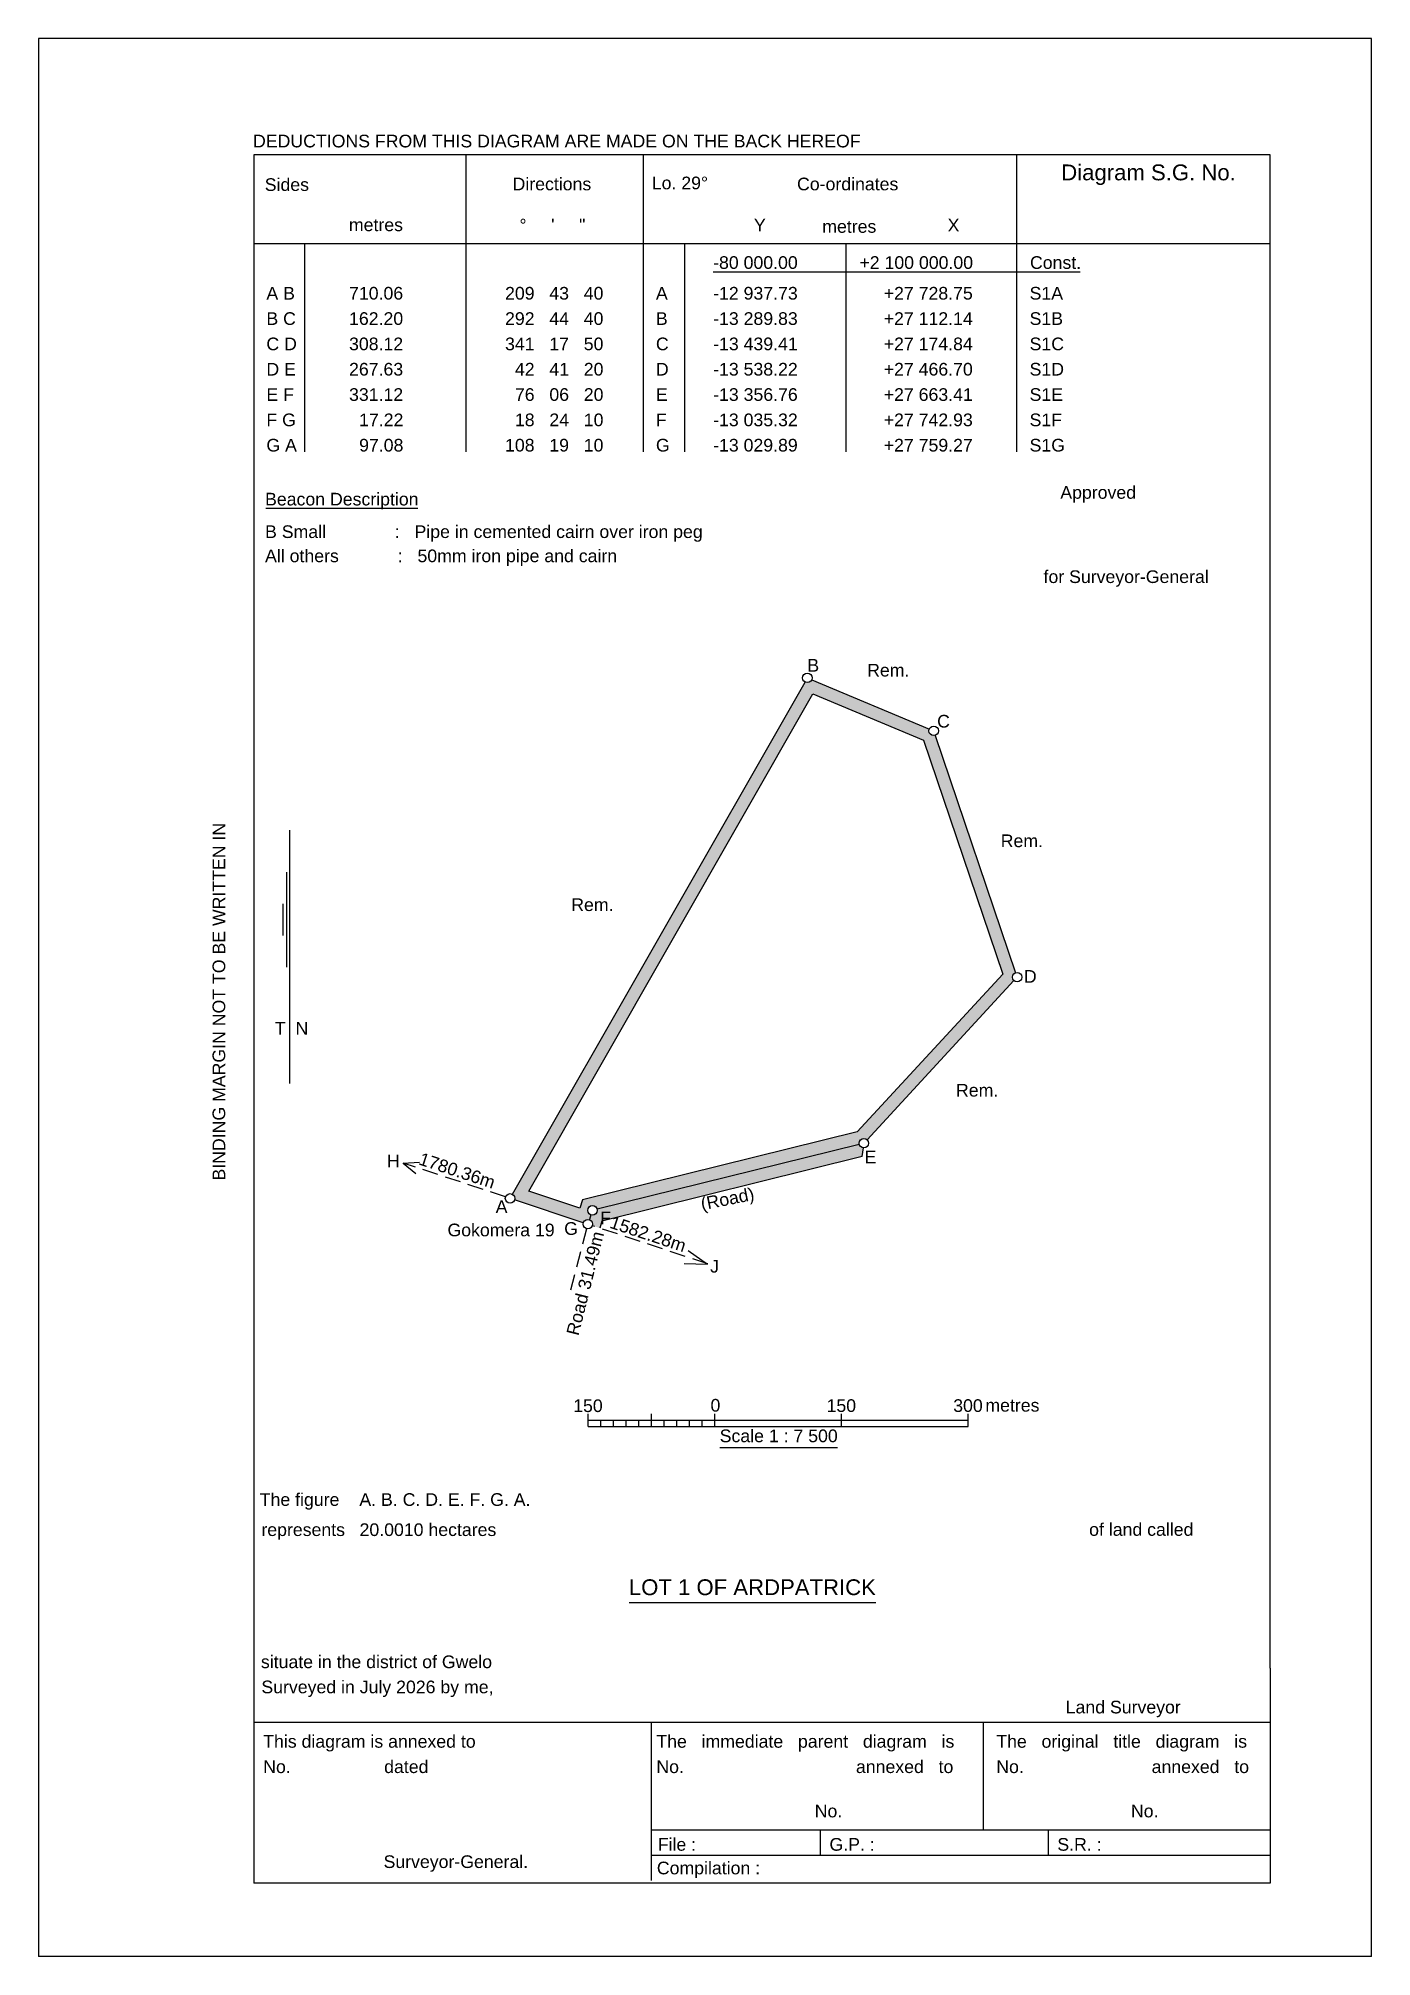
# Model space of a CAD drawing. Header units: metres. Extents: x -204 to 6, y -297 to 6.
import ezdxf

# ---------------------------------------------------------------- set-up
doc = ezdxf.new("R2010")
doc.units = ezdxf.units.M
doc.header["$MEASUREMENT"] = 0
doc.linetypes.add('DASHED', pattern=[0.75, 0.5, -0.25])
doc.layers.get('0').update_dxf_attribs({"linetype": 'CONTINUOUS'})
doc.layers.add('PEN1', color=7, linetype='CONTINUOUS')
doc.styles.get("Standard").update_dxf_attribs({"font": 'arial.ttf'})

msp = doc.modelspace()

# ---------------------------------------------------------------- hatches: boundary and pattern name
h = msp.add_hatch(color=90)
h.dxf.hatch_style = 1
h.paths.add_polyline_path([(-118.46, -180.66, -0.414517), (-117.51, -180.18), (-117.26, -179.43, -0.323076), (-117.77, -178.71, -0.885541), (-116.29, -178.53), (-74.89, -168.29, -0.060704), (-74.91, -168.11, -0.653701), (-73.65, -167.56), (-50.48, -142.43, -0.209408), (-50.72, -141.88, -0.321529), (-50.21, -141.17), (-62.9, -103.68, -0.513399), (-63.89, -102.97, -0.099558), (-63.83, -102.68), (-82.39, -94.9, -0.45039), (-83.46, -95.26), (-129.66, -176.17, -0.269224), (-129.28, -176.82, -0.08012), (-129.32, -177.06)])
h.paths.add_polyline_path([(-127.08, -175.69), (-82.23, -97.14), (-64.75, -104.46), (-52.24, -141.4), (-75.23, -166.31), (-118.57, -177.04), (-119.01, -178.37)], flags=16)
h = msp.add_hatch(color=31)
h.dxf.hatch_style = 1
h.paths.add_polyline_path([(-74.41, -170.23), (-74.25, -168.86, -0.312633), (-74.89, -168.29), (-116.29, -178.53, -0.060704), (-116.27, -178.71, -0.511629), (-117.26, -179.43), (-117.51, -180.18, -0.323076), (-116.99, -180.89, -0.08012), (-117.03, -181.13), (-115.84, -181.52), (-115.54, -180.41)])

# ---------------------------------------------------------------- linework, layer by layer
at = {"color": 7}
for p, q in [((-97.97, -30.45), (-40.03, -30.45)), ((-168.61, -67.82), (-144.6, -67.82)), ((-146.89, -171.24), (-144.33, -171.09)), ((-146.89, -171.24), (-144.92, -172.89)), ((-98.85, -187.24), (-102.56, -187.14)), ((-98.85, -187.24), (-101.89, -185.1))]:
    msp.add_line(p, q, dxfattribs=at)
at = {"color": 31}
for p, q in [((-74.41, -170.23), (-74.25, -168.86)), ((-115.54, -180.41), (-115.84, -181.52))]:
    msp.add_line(p, q, dxfattribs=at)
at = {"layer": 'PEN1', "color": 7, "linetype": 'Continuous'}
for p, q in [((-204.5, 6.41), (-204.5, -296.59)), ((6, 6.41), (-204.5, 6.41)), ((6, -296.59), (6, 6.41)), ((-164.85, -118.68), (-164.85, -158.68)), ((-165.35, -125.3), (-165.35, -140.3)), ((-165.85, -135.3), (-165.85, -130.3)), ((6, -296.59), (-204.5, -296.59))]:
    msp.add_line(p, q, dxfattribs=at)
at = {"layer": 'PEN1', "color": 7}
for p, q in [((-10, -12), (-170.5, -12)), ((-170.5, -12), (-170.5, -285)), ((-10, -251), (-10, -12)), ((-162.5, -26), (-162.5, -58.92)), ((-102.5, -26), (-102.5, -58.92)), ((-77, -26), (-77, -58.92)), ((-129.66, -176.17), (-83.46, -95.26)), ((-82.39, -94.9), (-63.83, -102.68)), ((-62.9, -103.68), (-50.21, -141.17)), ((-50.48, -142.43), (-73.65, -167.56)), ((-74.89, -168.29), (-116.29, -178.53)), ((-118.46, -180.66), (-129.32, -177.06)), ((-117.26, -179.43), (-117.51, -180.18)), ((-117.69, -212.85), (-117.69, -210.85)), ((-117.69, -211.85), (-57.69, -211.85)), ((-115.69, -212.85), (-115.69, -211.85)), ((-113.69, -212.85), (-113.69, -211.85)), ((-111.69, -212.85), (-111.69, -211.85)), ((-109.69, -212.85), (-109.69, -211.85)), ((-107.69, -212.85), (-107.69, -210.85)), ((-105.69, -212.85), (-105.69, -211.85)), ((-103.69, -212.85), (-103.69, -211.85)), ((-101.69, -212.85), (-101.69, -211.85)), ((-99.69, -212.85), (-99.69, -211.85)), ((-97.69, -212.85), (-97.69, -210.85)), ((-77.69, -212.85), (-77.69, -210.83)), ((-57.69, -212.85), (-57.69, -210.83)), ((-117.69, -212.85), (-57.69, -212.85)), ((-96.91, -216.19), (-78.32, -216.19)), ((-111.2, -240.66), (-72.28, -240.66)), ((-10, -251), (-10, -285)), ((-10, -259.59), (-170.5, -259.59)), ((-107.75, -259.59), (-107.75, -284.59)), ((-55.26, -276.59), (-55.26, -259.59)), ((-10, -276.59), (-107.75, -276.59)), ((-81, -280.59), (-81, -276.59)), ((-45, -280.59), (-45, -276.59)), ((-10, -280.59), (-107.75, -280.59)), ((-10, -285), (-170.5, -285))]:
    msp.add_line(p, q, dxfattribs=at)
at = {"layer": 'PEN1', "color": 90}
for p, q in [((-127.08, -175.69), (-82.23, -97.14)), ((-82.23, -97.14), (-64.75, -104.46)), ((-64.75, -104.46), (-52.24, -141.4)), ((-52.24, -141.4), (-75.23, -166.31)), ((-75.23, -166.31), (-118.57, -177.04)), ((-119.01, -178.37), (-127.08, -175.69)), ((-118.57, -177.04), (-119.01, -178.37))]:
    msp.add_line(p, q, dxfattribs=at)
at = {"layer": 'PEN1', "color": 7, "linetype": 'DASHED', "ltscale": 5}
for p, q in [((-130.74, -176.59), (-146.89, -171.24)), ((-117.94, -181.62), (-120.79, -192.47)), ((-98.82, -187.16), (-117.03, -181.13))]:
    msp.add_line(p, q, dxfattribs=at)
at = {"layer": 'PEN1', "color": 31}
msp.add_line((-74.41, -170.23), (-115.54, -180.41), dxfattribs=at)
at = {"layer": 'PEN1', "color": 7}
for points in [[(-137, -12), (-137, -26), (-137, -58.92)], [(-109, -12), (-109, -26), (-109, -58.92)], [(-50, -58.92), (-50, -26), (-50, -12)], [(-170.5, -26), (-50, -26), (-10, -26)]]:
    msp.add_lwpolyline(points, dxfattribs=at)
for centre in [(-83.09, -94.61), (-63.14, -102.97), (-49.97, -141.88), (-74.16, -168.11), (-130.03, -176.82), (-117.02, -178.71), (-117.74, -180.89)]:
    msp.add_circle(centre, 0.75, dxfattribs=at)

# ---------------------------------------------------------------- texts
for s, height, p in [('DEDUCTIONS FROM THIS DIAGRAM ARE MADE ON THE BACK HEREOF', 2, (-170.61, -10.81)), ('Diagram S.G. No.', 2.5, (-43, -16.01)), ('Sides', 2, (-168.76, -17.69)), ('Directions', 2, (-129.63, -17.59)), ('Lo. 29°', 2, (-107.65, -17.43)), ('Co-ordinates', 2, (-84.72, -17.59)), ('metres', 2, (-155.47, -24.04)), ('°     \'     "', 2, (-128.54, -24.09)), (' Y                                     X', 2, (-92.3, -24.09)), ('    metres', 2, (-83.84, -24.3)), ('  -80 000.00', 2, (-99.52, -30)), ('+2 100 000.00', 2, (-74.87, -30)), ('Const.', 2, (-47.94, -30)), ('A B', 2, (-168.5, -34.85)), ('710.06', 2, (-155.45, -34.85)), ('209   43   40', 2, (-130.82, -34.85)), ('A', 2, (-107, -34.85)), ('  -12 937.73', 2, (-99.52, -34.85)), ('   +27 728.75', 2, (-73.36, -34.85)), ('S1A', 2, (-48, -34.85)), ('B C', 2, (-168.5, -38.85)), ('162.20', 2, (-155.45, -38.85)), ('292   44   40', 2, (-130.82, -38.85)), ('B', 2, (-107, -38.85)), ('  -13 289.83', 2, (-99.52, -38.85)), ('   +27 112.14', 2, (-73.36, -38.85)), ('S1B', 2, (-48, -38.85)), ('C D', 2, (-168.5, -42.85)), ('308.12', 2, (-155.45, -42.85)), ('341   17   50', 2, (-130.82, -42.85)), ('C', 2, (-107, -42.85)), ('  -13 439.41', 2, (-99.52, -42.85)), ('   +27 174.84', 2, (-73.36, -42.85)), ('S1C', 2, (-48, -42.85)), ('D E', 2, (-168.5, -46.85)), ('267.63', 2, (-155.45, -46.85)), ('42   41   20', 2, (-129.26, -46.85)), ('D', 2, (-107, -46.85)), ('  -13 538.22', 2, (-99.52, -46.85)), ('   +27 466.70', 2, (-73.36, -46.85)), ('S1D', 2, (-48, -46.85)), ('E F', 2, (-168.5, -50.85)), ('331.12', 2, (-155.45, -50.85)), ('76   06   20', 2, (-129.26, -50.85)), ('E', 2, (-107, -50.85)), ('  -13 356.76', 2, (-99.52, -50.85)), ('   +27 663.41', 2, (-73.36, -50.85)), ('S1E', 2, (-48, -50.85)), ('F G', 2, (-168.5, -54.85)), ('17.22', 2, (-153.86, -54.85)), ('18   24   10', 2, (-129.26, -54.85)), ('F', 2, (-107, -54.85)), ('  -13 035.32', 2, (-99.52, -54.85)), ('   +27 742.93', 2, (-73.36, -54.85)), ('S1F', 2, (-48, -54.85)), ('G A', 2, (-168.5, -58.85)), ('97.08', 2, (-153.86, -58.85)), ('108   19   10', 2, (-130.82, -58.85)), ('G', 2, (-107, -58.85)), ('  -13 029.89', 2, (-99.52, -58.85)), ('   +27 759.27', 2, (-73.36, -58.85)), ('S1G', 2, (-48, -58.85)), ('Beacon Description', 2, (-168.71, -67.37)), ('Approved', 2, (-43.15, -66.31)), ('B Small              :   Pipe in cemented cairn over iron peg', 2, (-168.71, -72.51)), ('All others            :   50mm iron pipe and cairn', 2, (-168.71, -76.33)), ('for Surveyor-General', 2, (-45.8, -79.62)), ('B       ', 2, (-83.09, -93.62)), ('Rem.', 2, (-73.65, -94.39)), ('C       ', 2, (-62.6, -102.45)), ('Rem.', 2, (-52.56, -121.34)), ('Rem.', 2, (-120.37, -131.43)), ('D       ', 2, (-48.9, -142.76)), ('T  N', 2, (-167.16, -150.96)), ('Rem.', 2, (-59.62, -160.74)), ('E       ', 2, (-74.06, -171.27)), ('H', 2, (-149.47, -171.9)), ('A       ', 2, (-132.3, -179.12)), ('Gokomera 19', 2, (-139.91, -182.81)), ('G       ', 2, (-121.48, -182.58)), ('F       ', 2, (-115.8, -180.92)), ('J', 2, (-98.44, -188.54)), ('150', 2, (-120.06, -210.57)), ('0', 2, (-98.38, -210.5)), ('150', 2, (-80.06, -210.55)), ('300', 2, (-60.06, -210.55)), ('      metres', 2, (-59.64, -210.5)), ('Scale 1 : 7 500', 2, (-96.93, -215.33)), ('The figure', 2, (-169.55, -225.39)), ('  A. B. C. D. E. F. G. A.', 2, (-155.37, -225.39)), ('represents', 2, (-169.29, -230.15)), ('20.0010 hectares', 2, (-153.79, -230.15)), ('of land called', 2, (-38.6, -230.12)), ('LOT 1 OF ARDPATRICK', 2.5, (-111.27, -239.49)), (' situate in the district of Gwelo', 2, (-170.14, -251.02)), ('Surveyed in July 2026 by me,', 2, (-169.29, -254.99)), ('Land Surveyor', 2, (-42.3, -258.17)), ('This diagram is annexed to ', 2, (-169, -263.59)), ('The   immediate   parent   diagram   is', 2, (-106.93, -263.59)), ('The   original   title   diagram   is', 2, (-53.26, -263.59)), ('No.                   dated', 2, (-169, -267.59)), ('No.                                   annexed   to', 2, (-106.93, -267.59)), ('No.                          annexed   to', 2, (-53.26, -267.59)), ('No. ', 2, (-81.93, -274.59)), ('No. ', 2, (-32, -274.59)), ('File :', 2, (-106.71, -279.86)), ('G.P. :', 2, (-79.6, -279.86)), ('S.R. :', 2, (-43.62, -279.86)), ('Surveyor-General.', 2, (-150, -282.59)), ('Compilation :  ', 2, (-106.85, -283.59))]:
    msp.add_text(s, height=height, dxfattribs=at).set_placement(p)
for s, rotation, p in [('BINDING MARGIN NOT TO BE WRITTEN IN', 90, (-175, -174)), ('1780.36m', 341.6806, (-144.59, -171.42)), ('(Road)', 11.4287, (-99.7, -178.72)), ('1582.28m', 341.6806, (-114.45, -181.43)), ('Road 31.49m', 75.9903, (-119.23, -198.61))]:
    msp.add_text(s, height=2, rotation=rotation, dxfattribs=at).set_placement(p)

doc.saveas('drawing.dxf')
